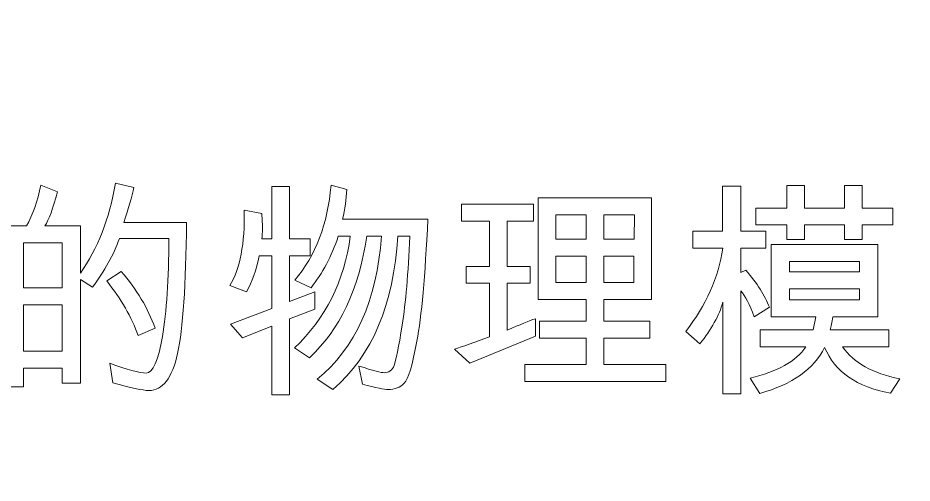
# Model space of a CAD drawing. Header units: millimetres. Extents: x -536 to 886, y 98 to 503.
# Drawn here: x 49.25 to 70.64, y 385.68 to 396.8 of the extents above; entities that cross this region are included whole.
import ezdxf

# ---------------------------------------------------------------- set-up
doc = ezdxf.new("R2010")
doc.units = ezdxf.units.MM
doc.header["$MEASUREMENT"] = 0
doc.layers.add('layer 1', color=7, linetype='Continuous')

msp = doc.modelspace()

# ---------------------------------------------------------------- linework, layer by layer
at = {"layer": 'layer 1', "lineweight": 9}
msp.add_open_spline([(-26.36, 241.324), (-26.36, 241.324), (313.64, 241.324), (313.64, 241.324), (313.64, 241.324), (318.948, 241.327), (324.037, 243.439), (327.788, 247.195), (327.788, 247.195), (331.538, 250.95), (333.644, 256.016), (333.64, 261.324), (333.64, 261.324), (333.64, 261.324), (333.64, 431.324), (333.64, 431.324), (333.64, 431.324), (333.637, 436.632), (331.525, 441.721), (327.77, 445.471), (327.77, 445.471), (324.014, 449.222), (318.948, 451.327), (313.64, 451.324), (313.64, 451.324), (313.64, 451.324), (-26.36, 451.324), (-26.36, 451.324), (-26.36, 451.324), (-31.667, 451.321), (-36.756, 449.209), (-40.507, 445.453), (-40.507, 445.453), (-44.258, 441.698), (-46.363, 436.632), (-46.36, 431.324), (-46.36, 431.324), (-46.36, 431.324), (-46.36, 261.324), (-46.36, 261.324), (-46.36, 261.324), (-46.356, 256.016), (-44.245, 250.927), (-40.489, 247.177), (-40.489, 247.177), (-36.734, 243.426), (-31.667, 241.321), (-26.36, 241.324)], degree=3, knots=[0, 0, 0, 0, 0.083333, 0.083333, 0.083333, 0.083333, 0.166667, 0.166667, 0.166667, 0.166667, 0.25, 0.25, 0.25, 0.25, 0.333333, 0.333333, 0.333333, 0.333333, 0.416667, 0.416667, 0.416667, 0.416667, 0.5, 0.5, 0.5, 0.5, 0.583333, 0.583333, 0.583333, 0.583333, 0.666667, 0.666667, 0.666667, 0.666667, 0.75, 0.75, 0.75, 0.75, 0.833333, 0.833333, 0.833333, 0.833333, 0.916667, 0.916667, 0.916667, 0.916667, 1, 1, 1, 1], dxfattribs=at)
at = {"layer": 'layer 1', "color": 22, "lineweight": 9}
for points, knots in [([(53.286, 391.912), (53.272, 390.414), (53.2, 389.37), (53.071, 388.78), (53.071, 388.78), (52.941, 388.19), (52.713, 387.894), (52.386, 387.894), (52.386, 387.894), (52.237, 387.894), (51.949, 387.956), (51.521, 388.079), (51.521, 388.079), (51.521, 388.079), (51.447, 388.545), (51.447, 388.545), (51.447, 388.545), (51.865, 388.39), (52.156, 388.312), (52.321, 388.312), (52.321, 388.312), (52.48, 388.312), (52.609, 388.604), (52.708, 389.187), (52.708, 389.187), (52.806, 389.77), (52.859, 390.551), (52.866, 391.53), (52.866, 391.53), (52.866, 391.53), (51.681, 391.53), (51.681, 391.53), (51.681, 391.53), (51.539, 391.139), (51.325, 390.75), (51.037, 390.363), (51.037, 390.363), (51.037, 390.363), (50.748, 390.55), (50.748, 390.55), (50.748, 390.55), (50.748, 390.55), (50.748, 388.068), (50.748, 388.068), (50.748, 388.068), (50.748, 388.068), (50.31, 388.068), (50.31, 388.068), (50.31, 388.068), (50.31, 388.068), (50.31, 388.429), (50.31, 388.429), (50.31, 388.429), (50.31, 388.429), (49.388, 388.429), (49.388, 388.429), (49.388, 388.429), (49.388, 388.429), (49.388, 387.979), (49.388, 387.979), (49.388, 387.979), (49.388, 387.979), (48.948, 387.979), (48.948, 387.979), (48.948, 387.979), (48.948, 387.979), (48.948, 391.828), (48.948, 391.828), (48.948, 391.828), (48.948, 391.828), (49.459, 391.828), (49.459, 391.828), (49.459, 391.828), (49.609, 392.094), (49.722, 392.42), (49.797, 392.807), (49.797, 392.807), (49.797, 392.807), (50.199, 392.644), (50.199, 392.644), (50.199, 392.644), (50.093, 392.25), (49.992, 391.978), (49.898, 391.828), (49.898, 391.828), (49.898, 391.828), (50.748, 391.828), (50.748, 391.828), (50.748, 391.828), (50.748, 391.828), (50.748, 390.696), (50.748, 390.696), (50.748, 390.696), (51.16, 391.279), (51.438, 391.996), (51.583, 392.85), (51.583, 392.85), (51.583, 392.85), (52.025, 392.75), (52.025, 392.75), (52.025, 392.75), (51.976, 392.531), (51.897, 392.252), (51.786, 391.912), (51.786, 391.912), (51.786, 391.912), (53.286, 391.912), (53.286, 391.912)], [0, 0, 0, 0, 0.037037, 0.037037, 0.037037, 0.037037, 0.074074, 0.074074, 0.074074, 0.074074, 0.111111, 0.111111, 0.111111, 0.111111, 0.148148, 0.148148, 0.148148, 0.148148, 0.185185, 0.185185, 0.185185, 0.185185, 0.222222, 0.222222, 0.222222, 0.222222, 0.259259, 0.259259, 0.259259, 0.259259, 0.296296, 0.296296, 0.296296, 0.296296, 0.333333, 0.333333, 0.333333, 0.333333, 0.37037, 0.37037, 0.37037, 0.37037, 0.407407, 0.407407, 0.407407, 0.407407, 0.444444, 0.444444, 0.444444, 0.444444, 0.481481, 0.481481, 0.481481, 0.481481, 0.518519, 0.518519, 0.518519, 0.518519, 0.555556, 0.555556, 0.555556, 0.555556, 0.592593, 0.592593, 0.592593, 0.592593, 0.62963, 0.62963, 0.62963, 0.62963, 0.666667, 0.666667, 0.666667, 0.666667, 0.703704, 0.703704, 0.703704, 0.703704, 0.740741, 0.740741, 0.740741, 0.740741, 0.777778, 0.777778, 0.777778, 0.777778, 0.814815, 0.814815, 0.814815, 0.814815, 0.851852, 0.851852, 0.851852, 0.851852, 0.888889, 0.888889, 0.888889, 0.888889, 0.925926, 0.925926, 0.925926, 0.925926, 0.962963, 0.962963, 0.962963, 0.962963, 1, 1, 1, 1]), ([(56.355, 389.839), (56.355, 389.839), (55.749, 389.606), (55.749, 389.606), (55.749, 389.606), (55.749, 389.606), (55.749, 387.789), (55.749, 387.789), (55.749, 387.789), (55.749, 387.789), (55.326, 387.789), (55.326, 387.789), (55.326, 387.789), (55.326, 387.789), (55.326, 389.43), (55.326, 389.43), (55.326, 389.43), (55.326, 389.43), (54.626, 389.15), (54.626, 389.15), (54.626, 389.15), (54.626, 389.15), (54.336, 389.479), (54.336, 389.479), (54.336, 389.479), (54.336, 389.479), (55.326, 389.856), (55.326, 389.856), (55.326, 389.856), (55.326, 389.856), (55.326, 391.117), (55.326, 391.117), (55.326, 391.117), (55.326, 391.117), (55.025, 391.117), (55.025, 391.117), (55.025, 391.117), (54.957, 390.779), (54.853, 390.491), (54.716, 390.252), (54.716, 390.252), (54.716, 390.252), (54.32, 390.401), (54.32, 390.401), (54.32, 390.401), (54.568, 390.806), (54.683, 391.408), (54.664, 392.207), (54.664, 392.207), (54.664, 392.207), (55.087, 392.123), (55.087, 392.123), (55.087, 392.123), (55.097, 391.975), (55.101, 391.855), (55.101, 391.763), (55.101, 391.763), (55.101, 391.665), (55.097, 391.585), (55.087, 391.524), (55.087, 391.524), (55.087, 391.524), (55.326, 391.524), (55.326, 391.524), (55.326, 391.524), (55.326, 391.524), (55.326, 392.769), (55.326, 392.769), (55.326, 392.769), (55.326, 392.769), (55.749, 392.769), (55.749, 392.769), (55.749, 392.769), (55.749, 392.769), (55.749, 391.524), (55.749, 391.524), (55.749, 391.524), (55.749, 391.524), (56.243, 391.524), (56.243, 391.524), (56.243, 391.524), (56.243, 391.524), (56.243, 391.117), (56.243, 391.117), (56.243, 391.117), (56.243, 391.117), (55.749, 391.117), (55.749, 391.117), (55.749, 391.117), (55.749, 391.117), (55.749, 390.024), (55.749, 390.024), (55.749, 390.024), (55.749, 390.024), (56.355, 390.252), (56.355, 390.252), (56.355, 390.252), (56.355, 390.252), (56.355, 389.839), (56.355, 389.839)], [0, 0, 0, 0, 0.04, 0.04, 0.04, 0.04, 0.08, 0.08, 0.08, 0.08, 0.12, 0.12, 0.12, 0.12, 0.16, 0.16, 0.16, 0.16, 0.2, 0.2, 0.2, 0.2, 0.24, 0.24, 0.24, 0.24, 0.28, 0.28, 0.28, 0.28, 0.32, 0.32, 0.32, 0.32, 0.36, 0.36, 0.36, 0.36, 0.4, 0.4, 0.4, 0.4, 0.44, 0.44, 0.44, 0.44, 0.48, 0.48, 0.48, 0.48, 0.52, 0.52, 0.52, 0.52, 0.56, 0.56, 0.56, 0.56, 0.6, 0.6, 0.6, 0.6, 0.64, 0.64, 0.64, 0.64, 0.68, 0.68, 0.68, 0.68, 0.72, 0.72, 0.72, 0.72, 0.76, 0.76, 0.76, 0.76, 0.8, 0.8, 0.8, 0.8, 0.84, 0.84, 0.84, 0.84, 0.88, 0.88, 0.88, 0.88, 0.92, 0.92, 0.92, 0.92, 0.96, 0.96, 0.96, 0.96, 1, 1, 1, 1]), ([(59.059, 391.991), (58.992, 390.625), (58.905, 389.654), (58.798, 389.077), (58.798, 389.077), (58.689, 388.5), (58.588, 388.163), (58.492, 388.065), (58.492, 388.065), (58.397, 387.968), (58.267, 387.918), (58.104, 387.918), (58.104, 387.918), (58.021, 387.918), (57.818, 387.961), (57.494, 388.046), (57.494, 388.046), (57.494, 388.046), (57.41, 388.478), (57.41, 388.478), (57.41, 388.478), (57.753, 388.37), (57.954, 388.318), (58.012, 388.318), (58.012, 388.318), (58.128, 388.318), (58.207, 388.376), (58.25, 388.493), (58.25, 388.493), (58.294, 388.609), (58.359, 388.931), (58.443, 389.457), (58.443, 389.457), (58.528, 389.983), (58.589, 390.692), (58.625, 391.583), (58.625, 391.583), (58.625, 391.583), (58.337, 391.583), (58.337, 391.583), (58.337, 391.583), (58.244, 389.954), (57.727, 388.732), (56.788, 387.918), (56.788, 387.918), (56.788, 387.918), (56.409, 388.163), (56.409, 388.163), (56.409, 388.163), (57.324, 388.905), (57.837, 390.045), (57.949, 391.583), (57.949, 391.583), (57.949, 391.583), (57.599, 391.583), (57.599, 391.583), (57.599, 391.583), (57.404, 390.312), (56.947, 389.344), (56.227, 388.678), (56.227, 388.678), (56.227, 388.678), (55.866, 388.911), (55.866, 388.911), (55.866, 388.911), (56.61, 389.611), (57.055, 390.502), (57.203, 391.583), (57.203, 391.583), (57.203, 391.583), (56.916, 391.583), (56.916, 391.583), (56.916, 391.583), (56.755, 391.106), (56.538, 390.695), (56.265, 390.352), (56.265, 390.352), (56.265, 390.352), (55.872, 390.529), (55.872, 390.529), (55.872, 390.529), (56.374, 391.121), (56.664, 391.88), (56.742, 392.802), (56.742, 392.802), (56.742, 392.802), (57.12, 392.701), (57.12, 392.701), (57.12, 392.701), (57.109, 392.466), (57.074, 392.229), (57.016, 391.991), (57.016, 391.991), (57.016, 391.991), (59.059, 391.991), (59.059, 391.991)], [0, 0, 0, 0, 0.041667, 0.041667, 0.041667, 0.041667, 0.083333, 0.083333, 0.083333, 0.083333, 0.125, 0.125, 0.125, 0.125, 0.166667, 0.166667, 0.166667, 0.166667, 0.208333, 0.208333, 0.208333, 0.208333, 0.25, 0.25, 0.25, 0.25, 0.291667, 0.291667, 0.291667, 0.291667, 0.333333, 0.333333, 0.333333, 0.333333, 0.375, 0.375, 0.375, 0.375, 0.416667, 0.416667, 0.416667, 0.416667, 0.458333, 0.458333, 0.458333, 0.458333, 0.5, 0.5, 0.5, 0.5, 0.541667, 0.541667, 0.541667, 0.541667, 0.583333, 0.583333, 0.583333, 0.583333, 0.625, 0.625, 0.625, 0.625, 0.666667, 0.666667, 0.666667, 0.666667, 0.708333, 0.708333, 0.708333, 0.708333, 0.75, 0.75, 0.75, 0.75, 0.791667, 0.791667, 0.791667, 0.791667, 0.833333, 0.833333, 0.833333, 0.833333, 0.875, 0.875, 0.875, 0.875, 0.916667, 0.916667, 0.916667, 0.916667, 0.958333, 0.958333, 0.958333, 0.958333, 1, 1, 1, 1]), ([(67.227, 389.885), (67.227, 389.885), (66.866, 389.657), (66.866, 389.657), (66.866, 389.657), (66.752, 389.951), (66.645, 390.156), (66.543, 390.273), (66.543, 390.273), (66.543, 390.273), (66.543, 387.813), (66.543, 387.813), (66.543, 387.813), (66.543, 387.813), (66.115, 387.813), (66.115, 387.813), (66.115, 387.813), (66.115, 387.813), (66.115, 390.007), (66.115, 390.007), (66.115, 390.007), (66.025, 389.687), (65.841, 389.356), (65.564, 389.012), (65.564, 389.012), (65.564, 389.012), (65.225, 389.307), (65.225, 389.307), (65.225, 389.307), (65.715, 389.93), (66.01, 390.593), (66.11, 391.296), (66.11, 391.296), (66.11, 391.296), (65.398, 391.296), (65.398, 391.296), (65.398, 391.296), (65.398, 391.296), (65.398, 391.7), (65.398, 391.7), (65.398, 391.7), (65.398, 391.7), (66.104, 391.7), (66.104, 391.7), (66.104, 391.7), (66.104, 391.7), (66.104, 392.78), (66.104, 392.78), (66.104, 392.78), (66.104, 392.78), (66.543, 392.78), (66.543, 392.78), (66.543, 392.78), (66.543, 392.78), (66.543, 391.7), (66.543, 391.7), (66.543, 391.7), (66.543, 391.7), (67.143, 391.7), (67.143, 391.7), (67.143, 391.7), (67.143, 391.7), (67.143, 391.296), (67.143, 391.296), (67.143, 391.296), (67.143, 391.296), (66.543, 391.296), (66.543, 391.296), (66.543, 391.296), (66.543, 391.296), (66.543, 390.713), (66.543, 390.713), (66.543, 390.713), (66.543, 390.713), (66.665, 390.772), (66.665, 390.772), (66.665, 390.772), (66.931, 390.456), (67.119, 390.16), (67.227, 389.885)], [0, 0, 0, 0, 0.05, 0.05, 0.05, 0.05, 0.1, 0.1, 0.1, 0.1, 0.15, 0.15, 0.15, 0.15, 0.2, 0.2, 0.2, 0.2, 0.25, 0.25, 0.25, 0.25, 0.3, 0.3, 0.3, 0.3, 0.35, 0.35, 0.35, 0.35, 0.4, 0.4, 0.4, 0.4, 0.45, 0.45, 0.45, 0.45, 0.5, 0.5, 0.5, 0.5, 0.55, 0.55, 0.55, 0.55, 0.6, 0.6, 0.6, 0.6, 0.65, 0.65, 0.65, 0.65, 0.7, 0.7, 0.7, 0.7, 0.75, 0.75, 0.75, 0.75, 0.8, 0.8, 0.8, 0.8, 0.85, 0.85, 0.85, 0.85, 0.9, 0.9, 0.9, 0.9, 0.95, 0.95, 0.95, 0.95, 1, 1, 1, 1]), ([(70.181, 391.852), (70.181, 391.852), (69.449, 391.852), (69.449, 391.852), (69.449, 391.852), (69.449, 391.852), (69.449, 391.502), (69.449, 391.502), (69.449, 391.502), (69.449, 391.502), (69.025, 391.502), (69.025, 391.502), (69.025, 391.502), (69.025, 391.502), (69.025, 391.852), (69.025, 391.852), (69.025, 391.852), (69.025, 391.852), (68.065, 391.852), (68.065, 391.852), (68.065, 391.852), (68.065, 391.852), (68.065, 391.502), (68.065, 391.502), (68.065, 391.502), (68.065, 391.502), (67.642, 391.502), (67.642, 391.502), (67.642, 391.502), (67.642, 391.502), (67.642, 391.852), (67.642, 391.852), (67.642, 391.852), (67.642, 391.852), (66.904, 391.852), (66.904, 391.852), (66.904, 391.852), (66.904, 391.852), (66.904, 392.257), (66.904, 392.257), (66.904, 392.257), (66.904, 392.257), (67.642, 392.257), (67.642, 392.257), (67.642, 392.257), (67.642, 392.257), (67.642, 392.796), (67.642, 392.796), (67.642, 392.796), (67.642, 392.796), (68.065, 392.796), (68.065, 392.796), (68.065, 392.796), (68.065, 392.796), (68.065, 392.257), (68.065, 392.257), (68.065, 392.257), (68.065, 392.257), (69.025, 392.257), (69.025, 392.257), (69.025, 392.257), (69.025, 392.257), (69.025, 392.796), (69.025, 392.796), (69.025, 392.796), (69.025, 392.796), (69.449, 392.796), (69.449, 392.796), (69.449, 392.796), (69.449, 392.796), (69.449, 392.257), (69.449, 392.257), (69.449, 392.257), (69.449, 392.257), (70.181, 392.257), (70.181, 392.257), (70.181, 392.257), (70.181, 392.257), (70.181, 391.852), (70.181, 391.852)], [0, 0, 0, 0, 0.05, 0.05, 0.05, 0.05, 0.1, 0.1, 0.1, 0.1, 0.15, 0.15, 0.15, 0.15, 0.2, 0.2, 0.2, 0.2, 0.25, 0.25, 0.25, 0.25, 0.3, 0.3, 0.3, 0.3, 0.35, 0.35, 0.35, 0.35, 0.4, 0.4, 0.4, 0.4, 0.45, 0.45, 0.45, 0.45, 0.5, 0.5, 0.5, 0.5, 0.55, 0.55, 0.55, 0.55, 0.6, 0.6, 0.6, 0.6, 0.65, 0.65, 0.65, 0.65, 0.7, 0.7, 0.7, 0.7, 0.75, 0.75, 0.75, 0.75, 0.8, 0.8, 0.8, 0.8, 0.85, 0.85, 0.85, 0.85, 0.9, 0.9, 0.9, 0.9, 0.95, 0.95, 0.95, 0.95, 1, 1, 1, 1]), ([(61.631, 389.196), (61.631, 389.196), (60.06, 388.551), (60.06, 388.551), (60.06, 388.551), (60.06, 388.551), (59.694, 388.884), (59.694, 388.884), (59.694, 388.884), (59.884, 388.941), (60.163, 389.038), (60.532, 389.178), (60.532, 389.178), (60.532, 389.178), (60.532, 390.457), (60.532, 390.457), (60.532, 390.457), (60.532, 390.457), (59.971, 390.457), (59.971, 390.457), (59.971, 390.457), (59.971, 390.457), (59.971, 390.862), (59.971, 390.862), (59.971, 390.862), (59.971, 390.862), (60.532, 390.862), (60.532, 390.862), (60.532, 390.862), (60.532, 390.862), (60.532, 391.945), (60.532, 391.945), (60.532, 391.945), (60.532, 391.945), (59.86, 391.945), (59.86, 391.945), (59.86, 391.945), (59.86, 391.945), (59.86, 392.351), (59.86, 392.351), (59.86, 392.351), (59.86, 392.351), (61.582, 392.351), (61.582, 392.351), (61.582, 392.351), (61.582, 392.351), (61.582, 391.945), (61.582, 391.945), (61.582, 391.945), (61.582, 391.945), (60.955, 391.945), (60.955, 391.945), (60.955, 391.945), (60.955, 391.945), (60.955, 390.862), (60.955, 390.862), (60.955, 390.862), (60.955, 390.862), (61.503, 390.862), (61.503, 390.862), (61.503, 390.862), (61.503, 390.862), (61.503, 390.457), (61.503, 390.457), (61.503, 390.457), (61.503, 390.457), (60.955, 390.457), (60.955, 390.457), (60.955, 390.457), (60.955, 390.457), (60.955, 389.34), (60.955, 389.34), (60.955, 389.34), (61.257, 389.467), (61.483, 389.557), (61.631, 389.611), (61.631, 389.611), (61.631, 389.611), (61.631, 389.196), (61.631, 389.196)], [0, 0, 0, 0, 0.05, 0.05, 0.05, 0.05, 0.1, 0.1, 0.1, 0.1, 0.15, 0.15, 0.15, 0.15, 0.2, 0.2, 0.2, 0.2, 0.25, 0.25, 0.25, 0.25, 0.3, 0.3, 0.3, 0.3, 0.35, 0.35, 0.35, 0.35, 0.4, 0.4, 0.4, 0.4, 0.45, 0.45, 0.45, 0.45, 0.5, 0.5, 0.5, 0.5, 0.55, 0.55, 0.55, 0.55, 0.6, 0.6, 0.6, 0.6, 0.65, 0.65, 0.65, 0.65, 0.7, 0.7, 0.7, 0.7, 0.75, 0.75, 0.75, 0.75, 0.8, 0.8, 0.8, 0.8, 0.85, 0.85, 0.85, 0.85, 0.9, 0.9, 0.9, 0.9, 0.95, 0.95, 0.95, 0.95, 1, 1, 1, 1]), ([(64.748, 388.106), (64.748, 388.106), (61.375, 388.106), (61.375, 388.106), (61.375, 388.106), (61.375, 388.106), (61.375, 388.513), (61.375, 388.513), (61.375, 388.513), (61.375, 388.513), (62.843, 388.513), (62.843, 388.513), (62.843, 388.513), (62.843, 388.513), (62.843, 389.144), (62.843, 389.144), (62.843, 389.144), (62.843, 389.144), (61.731, 389.144), (61.731, 389.144), (61.731, 389.144), (61.731, 389.144), (61.731, 389.552), (61.731, 389.552), (61.731, 389.552), (61.731, 389.552), (62.843, 389.552), (62.843, 389.552), (62.843, 389.552), (62.843, 389.552), (62.843, 390.072), (62.843, 390.072), (62.843, 390.072), (62.843, 390.072), (61.693, 390.072), (61.693, 390.072), (61.693, 390.072), (61.693, 390.072), (61.693, 392.5), (61.693, 392.5), (61.693, 392.5), (61.693, 392.5), (64.409, 392.5), (64.409, 392.5), (64.409, 392.5), (64.409, 392.5), (64.409, 390.072), (64.409, 390.072), (64.409, 390.072), (64.409, 390.072), (63.266, 390.072), (63.266, 390.072), (63.266, 390.072), (63.266, 390.072), (63.266, 389.552), (63.266, 389.552), (63.266, 389.552), (63.266, 389.552), (64.371, 389.552), (64.371, 389.552), (64.371, 389.552), (64.371, 389.552), (64.371, 389.144), (64.371, 389.144), (64.371, 389.144), (64.371, 389.144), (63.266, 389.144), (63.266, 389.144), (63.266, 389.144), (63.266, 389.144), (63.266, 388.513), (63.266, 388.513), (63.266, 388.513), (63.266, 388.513), (64.748, 388.513), (64.748, 388.513), (64.748, 388.513), (64.748, 388.513), (64.748, 388.106), (64.748, 388.106)], [0, 0, 0, 0, 0.05, 0.05, 0.05, 0.05, 0.1, 0.1, 0.1, 0.1, 0.15, 0.15, 0.15, 0.15, 0.2, 0.2, 0.2, 0.2, 0.25, 0.25, 0.25, 0.25, 0.3, 0.3, 0.3, 0.3, 0.35, 0.35, 0.35, 0.35, 0.4, 0.4, 0.4, 0.4, 0.45, 0.45, 0.45, 0.45, 0.5, 0.5, 0.5, 0.5, 0.55, 0.55, 0.55, 0.55, 0.6, 0.6, 0.6, 0.6, 0.65, 0.65, 0.65, 0.65, 0.7, 0.7, 0.7, 0.7, 0.75, 0.75, 0.75, 0.75, 0.8, 0.8, 0.8, 0.8, 0.85, 0.85, 0.85, 0.85, 0.9, 0.9, 0.9, 0.9, 0.95, 0.95, 0.95, 0.95, 1, 1, 1, 1]), ([(62.843, 391.513), (62.843, 391.513), (62.843, 392.096), (62.843, 392.096), (62.843, 392.096), (62.843, 392.096), (62.116, 392.096), (62.116, 392.096), (62.116, 392.096), (62.116, 392.096), (62.116, 391.513), (62.116, 391.513), (62.116, 391.513), (62.116, 391.513), (62.843, 391.513), (62.843, 391.513)], [0, 0, 0, 0, 0.25, 0.25, 0.25, 0.25, 0.5, 0.5, 0.5, 0.5, 0.75, 0.75, 0.75, 0.75, 1, 1, 1, 1]), ([(64.004, 392.096), (64.004, 392.096), (63.266, 392.096), (63.266, 392.096), (63.266, 392.096), (63.266, 392.096), (63.266, 391.513), (63.266, 391.513), (63.266, 391.513), (63.266, 391.513), (63.994, 391.513), (63.994, 391.513), (63.994, 391.513), (63.994, 391.513), (64.004, 392.096), (64.004, 392.096)], [0, 0, 0, 0, 0.25, 0.25, 0.25, 0.25, 0.5, 0.5, 0.5, 0.5, 0.75, 0.75, 0.75, 0.75, 1, 1, 1, 1]), ([(50.31, 390.352), (50.31, 390.352), (50.31, 391.423), (50.31, 391.423), (50.31, 391.423), (50.31, 391.423), (49.388, 391.423), (49.388, 391.423), (49.388, 391.423), (49.388, 391.423), (49.388, 390.352), (49.388, 390.352), (49.388, 390.352), (49.388, 390.352), (50.31, 390.352), (50.31, 390.352)], [0, 0, 0, 0, 0.25, 0.25, 0.25, 0.25, 0.5, 0.5, 0.5, 0.5, 0.75, 0.75, 0.75, 0.75, 1, 1, 1, 1]), ([(70.344, 388.174), (70.344, 388.174), (70.122, 387.829), (70.122, 387.829), (70.122, 387.829), (69.32, 387.974), (68.796, 388.338), (68.548, 388.922), (68.548, 388.922), (68.293, 388.407), (67.776, 388.041), (66.999, 387.824), (66.999, 387.824), (66.999, 387.824), (66.766, 388.19), (66.766, 388.19), (66.766, 388.19), (67.421, 388.34), (67.864, 388.59), (68.098, 388.939), (68.098, 388.939), (68.098, 388.939), (67.004, 388.939), (67.004, 388.939), (67.004, 388.939), (67.004, 388.939), (67.004, 389.345), (67.004, 389.345), (67.004, 389.345), (67.004, 389.345), (68.272, 389.345), (68.272, 389.345), (68.272, 389.345), (68.272, 389.345), (68.342, 389.657), (68.342, 389.657), (68.342, 389.657), (68.342, 389.657), (67.271, 389.657), (67.271, 389.657), (67.271, 389.657), (67.271, 389.657), (67.271, 391.385), (67.271, 391.385), (67.271, 391.385), (67.271, 391.385), (69.82, 391.385), (69.82, 391.385), (69.82, 391.385), (69.82, 391.385), (69.82, 389.657), (69.82, 389.657), (69.82, 389.657), (69.82, 389.657), (68.743, 389.657), (68.743, 389.657), (68.743, 389.657), (68.727, 389.524), (68.706, 389.42), (68.681, 389.345), (68.681, 389.345), (68.681, 389.345), (70.081, 389.345), (70.081, 389.345), (70.081, 389.345), (70.081, 389.345), (70.081, 388.939), (70.081, 388.939), (70.081, 388.939), (70.081, 388.939), (68.976, 388.939), (68.976, 388.939), (68.976, 388.939), (69.244, 388.557), (69.7, 388.302), (70.344, 388.174)], [0, 0, 0, 0, 0.052632, 0.052632, 0.052632, 0.052632, 0.105263, 0.105263, 0.105263, 0.105263, 0.157895, 0.157895, 0.157895, 0.157895, 0.210526, 0.210526, 0.210526, 0.210526, 0.263158, 0.263158, 0.263158, 0.263158, 0.315789, 0.315789, 0.315789, 0.315789, 0.368421, 0.368421, 0.368421, 0.368421, 0.421053, 0.421053, 0.421053, 0.421053, 0.473684, 0.473684, 0.473684, 0.473684, 0.526316, 0.526316, 0.526316, 0.526316, 0.578947, 0.578947, 0.578947, 0.578947, 0.631579, 0.631579, 0.631579, 0.631579, 0.684211, 0.684211, 0.684211, 0.684211, 0.736842, 0.736842, 0.736842, 0.736842, 0.789474, 0.789474, 0.789474, 0.789474, 0.842105, 0.842105, 0.842105, 0.842105, 0.894737, 0.894737, 0.894737, 0.894737, 0.947368, 0.947368, 0.947368, 0.947368, 1, 1, 1, 1]), ([(62.843, 390.48), (62.843, 390.48), (62.843, 391.106), (62.843, 391.106), (62.843, 391.106), (62.843, 391.106), (62.116, 391.106), (62.116, 391.106), (62.116, 391.106), (62.116, 391.106), (62.116, 390.48), (62.116, 390.48), (62.116, 390.48), (62.116, 390.48), (62.843, 390.48), (62.843, 390.48)], [0, 0, 0, 0, 0.25, 0.25, 0.25, 0.25, 0.5, 0.5, 0.5, 0.5, 0.75, 0.75, 0.75, 0.75, 1, 1, 1, 1]), ([(63.988, 390.48), (63.988, 390.48), (63.988, 391.106), (63.988, 391.106), (63.988, 391.106), (63.988, 391.106), (63.266, 391.106), (63.266, 391.106), (63.266, 391.106), (63.266, 391.106), (63.266, 390.48), (63.266, 390.48), (63.266, 390.48), (63.266, 390.48), (63.988, 390.48), (63.988, 390.48)], [0, 0, 0, 0, 0.25, 0.25, 0.25, 0.25, 0.5, 0.5, 0.5, 0.5, 0.75, 0.75, 0.75, 0.75, 1, 1, 1, 1]), ([(69.381, 390.734), (69.381, 390.734), (69.381, 390.979), (69.381, 390.979), (69.381, 390.979), (69.381, 390.979), (67.71, 390.979), (67.71, 390.979), (67.71, 390.979), (67.71, 390.979), (67.71, 390.734), (67.71, 390.734), (67.71, 390.734), (67.71, 390.734), (69.381, 390.734), (69.381, 390.734)], [0, 0, 0, 0, 0.25, 0.25, 0.25, 0.25, 0.5, 0.5, 0.5, 0.5, 0.75, 0.75, 0.75, 0.75, 1, 1, 1, 1]), ([(52.533, 389.383), (52.533, 389.383), (52.131, 389.207), (52.131, 389.207), (52.131, 389.207), (51.97, 389.646), (51.719, 390.082), (51.377, 390.512), (51.377, 390.512), (51.377, 390.512), (51.722, 390.74), (51.722, 390.74), (51.722, 390.74), (52.094, 390.311), (52.364, 389.859), (52.533, 389.383)], [0, 0, 0, 0, 0.25, 0.25, 0.25, 0.25, 0.5, 0.5, 0.5, 0.5, 0.75, 0.75, 0.75, 0.75, 1, 1, 1, 1]), ([(69.381, 390.062), (69.381, 390.062), (69.381, 390.328), (69.381, 390.328), (69.381, 390.328), (69.381, 390.328), (67.71, 390.328), (67.71, 390.328), (67.71, 390.328), (67.71, 390.328), (67.71, 390.062), (67.71, 390.062), (67.71, 390.062), (67.71, 390.062), (69.381, 390.062), (69.381, 390.062)], [0, 0, 0, 0, 0.25, 0.25, 0.25, 0.25, 0.5, 0.5, 0.5, 0.5, 0.75, 0.75, 0.75, 0.75, 1, 1, 1, 1]), ([(50.31, 388.835), (50.31, 388.835), (50.31, 389.945), (50.31, 389.945), (50.31, 389.945), (50.31, 389.945), (49.388, 389.945), (49.388, 389.945), (49.388, 389.945), (49.388, 389.945), (49.388, 388.835), (49.388, 388.835), (49.388, 388.835), (49.388, 388.835), (50.31, 388.835), (50.31, 388.835)], [0, 0, 0, 0, 0.25, 0.25, 0.25, 0.25, 0.5, 0.5, 0.5, 0.5, 0.75, 0.75, 0.75, 0.75, 1, 1, 1, 1])]:
    msp.add_open_spline(points, degree=3, knots=knots, dxfattribs=at)

doc.saveas('drawing.dxf')
